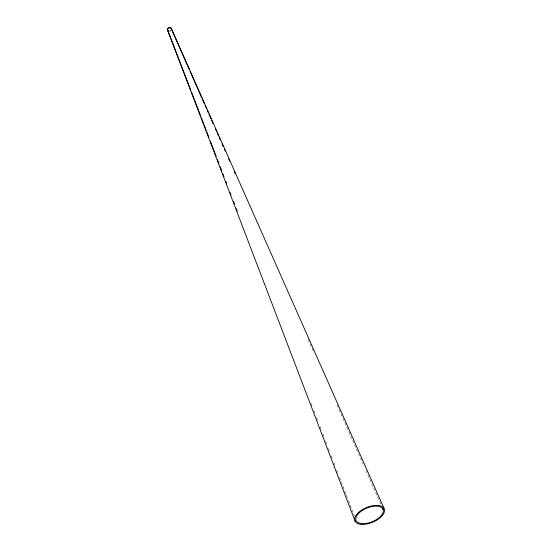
<?xml version="1.0" encoding="UTF-8"?>
<svg xmlns="http://www.w3.org/2000/svg" width="552" height="552" viewBox="0 0 552 552"><rect width="100%" height="100%" fill="white"/><g stroke="black" fill="none" stroke-linecap="round" stroke-linejoin="round"><path stroke-width="0.41" stroke-dasharray="2.76 2.07" d="M308.209 339.535L314.116 352.942M337.051 404.995L363.112 464.142M365.886 470.449L380.832 504.362M311.121 403.374L312.046 405.782M313.902 410.612L314.833 413.027M316.682 417.85L317.614 420.265M320.084 426.703L321.016 429.118M322.865 433.941L323.796 436.356M325.652 441.186L326.577 443.601M328.433 448.424L329.979 452.447M331.214 455.669L332.759 459.692M333.994 462.907L335.547 466.93M336.782 470.152L338.328 474.175M339.563 477.39L347.291 497.504M348.526 500.726L354.405 516.01M170.837 30.463A1.932 1.635 -22.4 0 1 169.498 31.091M171.141 30.339A2.098 1.773 -22.4 0 1 169.788 31.188"/><path stroke-width="0.83" d="M171.375 28.511L384.019 508.399M189.384 69.807L171.32 28.801A1.932 1.635 -22.4 0 0 167.601 29.629M190.081 71.387L201.542 97.414M202.239 98.987L204.323 103.721M205.02 105.301L206.407 108.454M207.103 110.034L208.145 112.401M208.842 113.974L210.926 118.708M211.623 120.288L213.01 123.441M215.446 128.961L216.487 131.328M217.177 132.901L218.571 136.061M219.268 137.634L220.31 140.001M222.042 143.948L223.091 146.308M224.478 149.468L225.175 151.041M228.645 158.928L229.687 161.294M234.207 171.548L235.249 173.915M382.564 508.309L383.26 509.882A14.593 7.335 -22.4 0 1 364.23 523.627A14.593 7.335 -22.4 0 1 361.27 511.159A14.593 7.335 -22.4 0 1 383.26 509.882M190.854 90.397L167.67 30.056A1.932 1.635 -22.4 0 0 168.16 30.753M191.475 92.005L200.749 116.141M201.37 117.755L203.529 123.386M204.15 124.993L206.317 130.624M206.931 132.232L208.787 137.062M210.333 141.084L216.205 156.368M217.447 159.59L218.992 163.613M220.227 166.828L221.773 170.851M223.008 174.073L223.939 176.488M225.789 181.311L226.72 183.726M230.122 192.579L231.047 194.987M233.524 201.425L234.448 203.84M236.304 208.67L237.229 211.078M167.608 30.339L355.226 521.502M168.27 31.009A2.098 1.773 -22.4 0 1 167.746 28.656A2.098 1.773 -22.4 0 1 170.416 27.71A2.098 1.773 -22.4 0 1 171.403 29.898M362.147 524.393A15.849 7.963 -22.4 0 0 384.544 510.427A15.849 7.963 -22.4 0 0 362.05 509.813A15.849 7.963 -22.4 0 0 362.147 524.393"/></g></svg>
